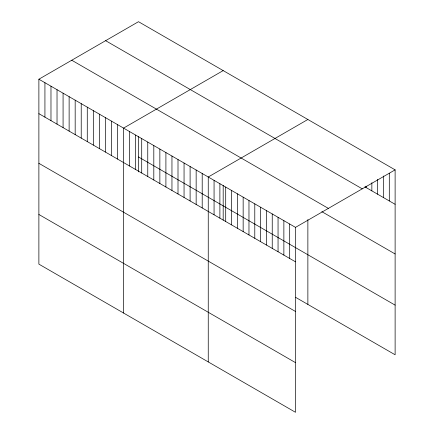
<?xml version="1.0" encoding="UTF-8"?>
<svg xmlns="http://www.w3.org/2000/svg" width="434" height="434" viewBox="0 0 434 434"><rect width="100%" height="100%" fill="white"/><g stroke="black" fill="none" stroke-linecap="round" stroke-linejoin="round"><path stroke-width="0.65" d="M38.881 79.216L295.505 227.373L295.505 412.3L38.881 264.138L38.881 79.216L138.495 21.7L395.119 169.862L395.119 354.784L295.771 297.426M223.184 70.59L123.565 128.106L123.565 313.033M307.869 119.486L208.249 177.001L208.249 361.923M295.505 227.373L395.119 169.862M364.875 186.842L395.119 204.305M105.625 40.682L362.249 188.839M71.751 60.234L328.375 208.396M321.827 211.651L395.119 253.966M138.495 156.967L395.119 305.129M38.881 113.659L295.505 261.821M38.881 163.32L295.505 311.476M38.881 214.483L295.505 362.64M389.303 173.258L389.303 200.947M383.488 175.976L383.488 197.589M377.672 179.372L377.672 194.231M371.851 182.768L371.851 190.873M366.036 186.164L366.036 187.515M307.869 219.577L307.869 304.413M289.684 224.015L289.684 258.463M283.869 220.656L283.869 255.105M278.053 217.298L278.053 251.747M272.237 213.94L272.237 248.384M266.416 210.582L266.416 245.026M260.601 207.224L260.601 241.667M254.785 203.866L254.785 238.309M248.97 200.508L248.97 234.951M243.154 197.15L243.154 231.593M237.333 193.792L237.333 228.235M231.517 190.434L231.517 224.877M225.702 187.076L225.702 221.519M223.184 185.394L223.184 220.136M219.886 183.718L219.886 218.161M214.065 180.36L214.065 214.803M202.201 173.508L202.201 207.951M196.152 170.014L196.152 204.463M190.103 166.52L190.103 200.969M184.054 163.032L184.054 197.475M178.005 159.538L178.005 193.982M171.956 156.045L171.956 190.493M165.907 152.551L165.907 187M159.858 149.063L159.858 183.506M153.81 145.569L153.81 180.012M147.761 142.075L147.761 176.524M141.712 138.582L141.712 173.03M138.495 136.504L138.495 171.864M135.663 135.093L135.663 169.537M129.614 131.6L129.614 166.043M117.516 124.612L117.516 159.061M111.467 121.124L111.467 155.567M105.419 117.63L105.419 152.074M99.37 114.137L99.37 148.585M93.321 110.643L93.321 145.092M87.272 107.155L87.272 141.598M81.223 103.661L81.223 138.104M75.174 100.167L75.174 134.616M69.125 96.673L69.125 131.122M63.076 93.185L63.076 127.629M57.028 89.692L57.028 124.135M50.979 86.198L50.979 120.647M44.93 82.704L44.93 117.153"/></g></svg>
